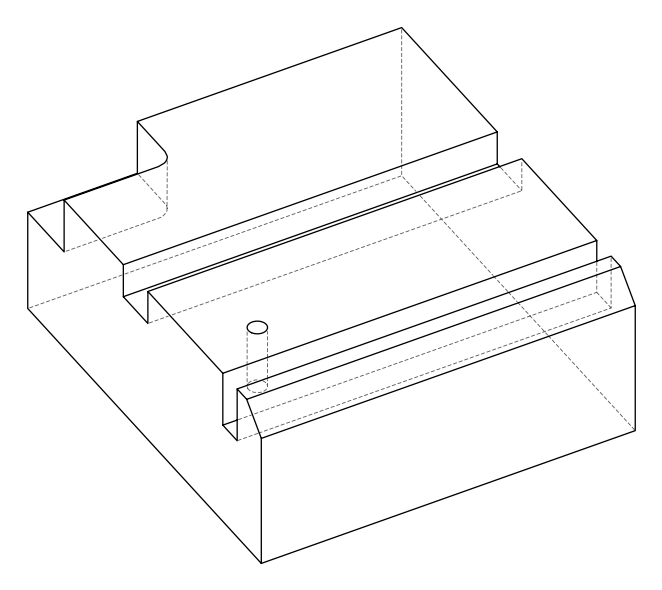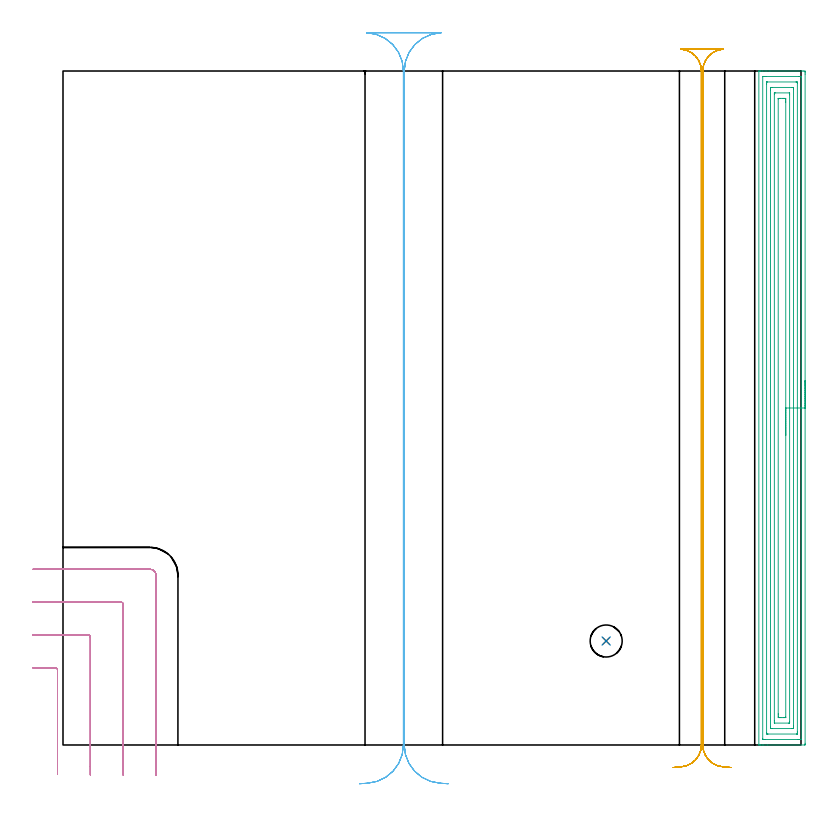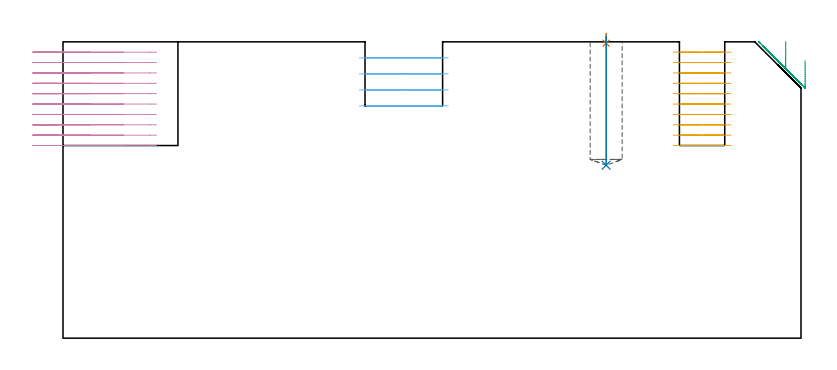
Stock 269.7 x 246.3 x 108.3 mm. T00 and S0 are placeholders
(PLAN: 6 operations, 4 tool changes, 36.4 min)
(1 SPOT_DRILL | STEP1POCKET | NXT0321_9005460120000 | 0.03 min | 0 mm3)
(2 DRILL_BLIND_HOLE_INTO_CENTER | STEP1POCKET | NXT0301_088 | 0.19 min | 4687 mm3)
(3 AREA_MILL | FG_CHAMFER_SURFACE | UGT0205_001 | 12.18 min | 35175 mm3)
(4 MILL_CORNER_NOTCH_RECTANGULAR | CORNER_NOTCH_RECTANGULAR | NXT0201_012 | Follow Part, ap 4, ae 75% | 7.67 min | 114096 mm3)
(5 MILL_RECTANGULAR_SLOT | SLOT_RECTANGULAR | NXT0201_012 | Follow Part, ap 4, ae 75% | 11.39 min | 154051 mm3)
(6 MILL_RECTANGULAR_SLOT_1 | SLOT_RECTANGULAR_1 | UGT0201_006 | Follow Part, ap 7, ae 75% | 4.95 min | 163114 mm3)
(TOOL NXT0321_9005460120000 | NC Spot Drill, 142deg, 12mm, Carbide, Uncoated | D12 PA142 FL30 Z2)
(TOOL NXT0301_088 | Carbide Drill 11.7mm [860.1-1170-035A1-MM 2214] | D11.7 PA140 FL55 Z2)
(TOOL UGT0205_001 | Chamfer Mill 20 x 3 x 45 deg. | D20 FL50 Z2)
(TOOL NXT0201_012 | ENDMILL 16mm [2P460-1600-NA 1630] | D16 FL38 Z6)
(TOOL UGT0201_006 | End Mill 28 mm | D28 FL25 Z2)
(OP 1 SPOT_DRILL)
G17 G21 G94 G90
T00 M6
G54
G17 G0 G90 X198.5 Y38. S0 M3
G43 Z118.3 H0
G94 G81 G98 Z107.796 F250. R111.3
G80
M5
M2
(OP 2 DRILL_BLIND_HOLE_INTO_CENTER)
G17 G21 G94 G90
T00 M6
G54
G17 G0 G90 X198.5 Y38. S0 M3
G43 Z118.3 H1
G94 G81 G98 Z63.2 F250. R110.3
G80
M5
M2
(OP 3 AREA_MILL)
G17 G21 G94 G90
T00 M6
G54
G17 G0 G90 X271.2 Y133.15 S1061 M3
G43 Z118.3 H0
Z101.4
G94 G1 Y133.112 Z100.528 F250.
Y132.998 Z99.663
Y132.809 Z98.812
Y132.547 Z97.98
Y132.213 Z97.174
Y131.81 Z96.4
Y131.341 Z95.664
Y130.81 Z94.972
Y130.221 Z94.329
Y129.578 Z93.74
Y128.886 Z93.208
Y128.15 Z92.74
Y127.376 Z92.337
Y126.57 Z92.003
Y125.738 Z91.741
Y124.886 Z91.552
Y124.022 Z91.438
Y123.15 Z91.4
Y0.631
X271.196 Y0.23 Z91.402
X271.192 Y0.01 Z91.406
X270.969 Y0. Z91.629
X257.444 Z105.151
X256.04 Z106.557
X255.676 Z106.919
X254.947 Z107.652
X254.705 Z107.895
X254.32 Z108.271
X254.303 Y0.008 Z108.288
X254.3 Y0.184 Z108.3
Y246.116
X254.303 Y246.291 Z108.288
X254.319 Y246.293 Z108.272
X254.705 Y246.3 Z107.895
X254.947 Z107.652
X255.676 Z106.919
X256.924 Z105.673
X258.329 Z104.267
X270.085 Z92.513
X270.709 Y246.295 Z91.889
X271.192 Y246.291 Z91.406
X271.195 Y246.16 Z91.403
X271.199 Y245.669 Z91.401
X271.2 Y245.172 Z91.4
Y123.15
X269.786 Z92.814
Y2.099
X269.785 Y2.046 Z92.815
X269.782 Y2.02 Z92.818
X269.78 Y2.014 Z92.82
X269.769 Y2.01 Z92.831
X269.354 Y2.002 Z93.246
X268.94 Y2. Z93.66
X268.471 Z94.129
X256.56 Y2.001 Z106.04
X256.088 Y2.003 Z106.512
X255.838 Y2.01 Z106.762
X255.721 Y2.019 Z106.879
X255.715 Y2.38 Z106.885
Y2.42
Y244.201
X255.716 Y244.254 Z106.884
X255.718 Y244.28 Z106.882
X255.72 Y244.286 Z106.88
X255.731 Y244.29 Z106.869
X256.147 Y244.298 Z106.453
X256.56 Y244.3 Z106.04
X257.029 Z105.571
X268.94 Y244.299 Z93.66
X269.412 Y244.297 Z93.188
X269.662 Y244.29 Z92.938
X269.779 Y244.281 Z92.821
X269.785 Y243.92 Z92.815
Y243.88
X269.786 Y123.15 Z92.814
X268.372 Z94.228
X268.371 Y4.784 Z94.229
X268.369 Y4.208 Z94.231
X268.366 Y4.05 Z94.234
X268.365 Y4.018 Z94.235
X268.33 Y4.01 Z94.27
X268.259 Y4.003 Z94.341
X268.056 Y4.001 Z94.544
X257.649 Z104.951
X257.444 Y4.005 Z105.156
X257.239 Y4.01 Z105.361
X257.135 Y4.026 Z105.465
X257.132 Y4.102 Z105.468
X257.13 Y4.208 Z105.47
X257.129 Y4.527 Z105.471
Y241.516
X257.131 Y242.092 Z105.469
X257.134 Y242.25 Z105.466
X257.135 Y242.282 Z105.465
X257.17 Y242.29 Z105.43
X257.241 Y242.297 Z105.359
X257.444 Y242.299 Z105.156
X267.851 Z94.749
X268.056 Y242.295 Z94.544
X268.261 Y242.29 Z94.339
X268.365 Y242.274 Z94.235
X268.368 Y242.198 Z94.232
X268.37 Y242.092 Z94.23
X268.371 Y241.773 Z94.229
X268.372 Y123.15 Z94.228
X266.957 Z95.643
Y6.891
X266.951 Y6.22 Z95.649
X266.942 Y6.01 Z95.658
X266.728 Y6.004 Z95.872
X266.287 Y6. Z96.313
X259.213 Z103.387
X258.772 Y6.004 Z103.828
X258.559 Y6.01 Z104.041
X258.55 Y6.131 Z104.05
X258.543 Y6.674 Z104.057
Y239.409
X258.549 Y240.08 Z104.051
X258.558 Y240.29 Z104.042
X258.772 Y240.296 Z103.828
X259.213 Y240.3 Z103.387
X266.287 Z96.313
X266.728 Y240.296 Z95.872
X266.941 Y240.29 Z95.659
X266.95 Y240.169 Z95.65
X266.957 Y239.626 Z95.643
Y123.15
X265.543 Z97.057
Y8.396
X265.54 Y8.112 Z97.06
X265.536 Y8.033 Z97.064
X265.533 Y8.008 Z97.067
X265.528 Y8.006 Z97.072
X265.487 Y8.003 Z97.113
X265.403 Y8.001 Z97.197
X265.191 Y8. Z97.409
X260.097 Y8.001 Z102.503
X260.001 Y8.003 Z102.599
X259.974 Y8.006 Z102.626
X259.965 Y8.008 Z102.635
X259.962 Y8.066 Z102.638
X259.959 Y8.254 Z102.641
X259.957 Y8.822 Z102.643
Y237.904
X259.96 Y238.187 Z102.64
X259.964 Y238.267 Z102.636
X259.967 Y238.292 Z102.633
X259.972 Y238.294 Z102.628
X260.013 Y238.297 Z102.587
X260.097 Y238.299 Z102.503
X260.309 Y238.3 Z102.291
X265.403 Y238.299 Z97.197
X265.499 Y238.297 Z97.101
X265.526 Y238.294 Z97.074
X265.535 Y238.292 Z97.065
X265.538 Y238.234 Z97.062
X265.541 Y238.045 Z97.059
X265.543 Y237.762 Z97.057
Y237.62
Y123.15
X264.129 Z98.471
X264.128 Y10.218 Z98.472
X264.127 Y10.093 Z98.473
X264.124 Y10.032 Z98.476
X264.122 Y10.01 Z98.478
X264.093 Y10.005 Z98.507
X263.634 Y10.001 Z98.966
X263.213 Y10. Z99.387
X262.329 Z100.271
X261.866 Y10.001 Z100.734
X261.44 Y10.004 Z101.16
X261.38 Y10.01 Z101.22
X261.377 Y10.068 Z101.223
X261.373 Y10.469 Z101.227
X261.371 Y10.968 Z101.229
Y11.363
X261.372 Y236.082 Z101.228
X261.373 Y236.207 Z101.227
X261.376 Y236.268 Z101.224
X261.378 Y236.29 Z101.222
X261.408 Y236.295 Z101.192
X261.866 Y236.299 Z100.734
X262.287 Y236.3 Z100.313
X263.171 Z99.429
X263.634 Y236.299 Z98.966
X264.06 Y236.296 Z98.54
X264.12 Y236.29 Z98.48
X264.123 Y236.232 Z98.477
X264.127 Y235.831 Z98.473
X264.129 Y235.332 Z98.471
Y234.937
Y123.15
Y122.278 Z98.509
Y121.413 Z98.623
Y120.562 Z98.812
Y119.73 Z99.074
Y118.924 Z99.408
Y118.15 Z99.811
Y117.414 Z100.28
Y116.722 Z100.811
Y116.079 Z101.4
Y115.49 Z102.043
Y114.958 Z102.735
Y114.49 Z103.471
Y114.087 Z104.245
Y113.753 Z105.051
Y113.491 Z105.883
Y113.302 Z106.735
Y113.188 Z107.599
Y113.15 Z108.471
G0 Z118.3
M5
M2
(OP 4 MILL_CORNER_NOTCH_RECTANGULAR)
G17 G21 G94 G90
T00 M6
G54
G17 G0 G90 X-2. Y-10.746 S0 M3
G43 Z118.3 H1
Z104.51
G94 G1 Y-7.746 F250.
Y27.404 F500.
G3 X-2.796 Y28.2 R0.8
G1 X-8.
X-11. F250.
G0 Z118.3
X10. Y-11.
Z104.51
G1 Y-8.
Y39.404 F500.
G3 X9.204 Y40.2 R0.8
G1 X-8.
X-11. F250.
G0 Z118.3
X22. Y-11.
Z104.51
G1 Y-8.
Y51.404 F500.
G3 X21.204 Y52.2 R0.8
G1 X-8.
X-11. F250.
G0 Z118.3
X34. Y-11.
Z104.51
G1 Y-8.
Y62. F500.
G3 X31.8 Y64.2 R2.2
G1 X-8.
X-11. F250.
G0 Z118.3
X-2. Y-10.746
Z100.72
G1 Y-7.746
Y27.404 F500.
G3 X-2.796 Y28.2 R0.8
G1 X-8.
X-11. F250.
G0 Z118.3
X10. Y-11.
Z100.72
G1 Y-8.
Y39.404 F500.
G3 X9.204 Y40.2 R0.8
G1 X-8.
X-11. F250.
G0 Z118.3
X22. Y-11.
Z100.72
G1 Y-8.
Y51.404 F500.
G3 X21.204 Y52.2 R0.8
G1 X-8.
X-11. F250.
G0 Z118.3
X34. Y-11.
Z100.72
G1 Y-8.
Y62. F500.
G3 X31.8 Y64.2 R2.2
G1 X-8.
X-11. F250.
G0 Z118.3
X-2. Y-10.746
Z96.93
G1 Y-7.746
Y27.404 F500.
G3 X-2.796 Y28.2 R0.8
G1 X-8.
X-11. F250.
G0 Z118.3
X10. Y-11.
Z96.93
G1 Y-8.
Y39.404 F500.
G3 X9.204 Y40.2 R0.8
G1 X-8.
X-11. F250.
G0 Z118.3
X22. Y-11.
Z96.93
G1 Y-8.
Y51.403 F500.
G3 X21.203 Y52.2 R0.8
G1 X-8.
X-11. F250.
G0 Z118.3
X34. Y-11.
Z96.93
G1 Y-8.
Y62. F500.
G3 X31.8 Y64.2 R2.2
G1 X-8.
X-11. F250.
G0 Z118.3
X-2. Y-10.746
Z93.14
G1 Y-7.746
Y27.404 F500.
G3 X-2.796 Y28.2 R0.8
G1 X-8.
X-11. F250.
G0 Z118.3
X10. Y-11.
Z93.14
G1 Y-8.
Y39.404 F500.
G3 X9.204 Y40.2 R0.8
G1 X-8.
X-11. F250.
G0 Z118.3
X22. Y-11.
Z93.14
G1 Y-8.
Y51.404 F500.
G3 X21.204 Y52.2 R0.8
G1 X-8.
X-11. F250.
G0 Z118.3
X34. Y-11.
Z93.14
G1 Y-8.
Y62. F500.
G3 X31.8 Y64.2 R2.2
G1 X-8.
X-11. F250.
G0 Z118.3
X-2. Y-10.746
Z89.35
G1 Y-7.746
Y27.404 F500.
G3 X-2.796 Y28.2 R0.8
G1 X-8.
X-11. F250.
G0 Z118.3
X10. Y-11.
Z89.35
G1 Y-8.
Y39.404 F500.
G3 X9.204 Y40.2 R0.8
G1 X-8.
X-11. F250.
G0 Z118.3
X22. Y-11.
Z89.35
G1 Y-8.
Y51.404 F500.
G3 X21.204 Y52.2 R0.8
G1 X-8.
X-11. F250.
G0 Z118.3
X34. Y-11.
Z89.35
G1 Y-8.
Y62. F500.
G3 X31.8 Y64.2 R2.2
G1 X-8.
X-11. F250.
G0 Z118.3
X-2. Y-10.746
Z85.56
G1 Y-7.746
Y27.404 F500.
G3 X-2.796 Y28.2 R0.8
G1 X-8.
X-11. F250.
G0 Z118.3
X10. Y-11.
Z85.56
G1 Y-8.
Y39.404 F500.
G3 X9.204 Y40.2 R0.8
G1 X-8.
X-11. F250.
G0 Z118.3
X22. Y-11.
Z85.56
G1 Y-8.
Y51.404 F500.
G3 X21.204 Y52.2 R0.8
G1 X-8.
X-11. F250.
G0 Z118.3
X34. Y-11.
Z85.56
G1 Y-8.
Y62. F500.
G3 X31.8 Y64.2 R2.2
G1 X-8.
X-11. F250.
G0 Z118.3
X-2. Y-10.746
Z81.77
G1 Y-7.746
Y27.404 F500.
G3 X-2.796 Y28.2 R0.8
G1 X-8.
X-11. F250.
G0 Z118.3
X10. Y-11.
Z81.77
G1 Y-8.
Y39.404 F500.
G3 X9.204 Y40.2 R0.8
G1 X-8.
X-11. F250.
G0 Z118.3
X22. Y-11.
Z81.77
G1 Y-8.
Y51.404 F500.
G3 X21.204 Y52.2 R0.8
G1 X-8.
X-11. F250.
G0 Z118.3
X34. Y-11.
Z81.77
G1 Y-8.
Y62. F500.
G3 X31.8 Y64.2 R2.2
G1 X-8.
X-11. F250.
G0 Z118.3
X-2. Y-10.746
Z77.98
G1 Y-7.746
Y27.404 F500.
G3 X-2.796 Y28.2 R0.8
G1 X-8.
X-11. F250.
G0 Z118.3
X10. Y-11.
Z77.98
G1 Y-8.
Y39.404 F500.
G3 X9.204 Y40.2 R0.8
G1 X-8.
X-11. F250.
G0 Z118.3
X22. Y-11.
Z77.98
G1 Y-8.
Y51.404 F500.
G3 X21.204 Y52.2 R0.8
G1 X-8.
X-11. F250.
G0 Z118.3
X34. Y-11.
Z77.98
G1 Y-8.
Y62. F500.
G3 X31.8 Y64.2 R2.2
G1 X-8.
X-11. F250.
G0 Z118.3
X-2. Y-10.746
Z74.19
G1 Y-7.746
Y27.404 F500.
G3 X-2.796 Y28.2 R0.8
G1 X-8.
X-11. F250.
G0 Z118.3
X10. Y-11.
Z74.19
G1 Y-8.
Y39.404 F500.
G3 X9.204 Y40.2 R0.8
G1 X-8.
X-11. F250.
G0 Z118.3
X22. Y-11.
Z74.19
G1 Y-8.
Y51.404 F500.
G3 X21.204 Y52.2 R0.8
G1 X-8.
X-11. F250.
G0 Z118.3
X34. Y-11.
Z74.19
G1 Y-8.
Y62. F500.
G3 X31.8 Y64.2 R2.2
G1 X-8.
X-11. F250.
G0 Z118.3
X-2. Y-10.746
Z70.4
G1 Y-7.746
Y27.404 F500.
G3 X-2.796 Y28.2 R0.8
G1 X-8.
X-11. F250.
G0 Z118.3
X10. Y-11.
Z70.4
G1 Y-8.
Y39.404 F500.
G3 X9.204 Y40.2 R0.8
G1 X-8.
X-11. F250.
G0 Z118.3
X22. Y-11.
Z70.4
G1 Y-8.
Y51.404 F500.
G3 X21.204 Y52.2 R0.8
G1 X-8.
X-11. F250.
G0 Z118.3
X34. Y-11.
Z70.4
G1 Y-8.
Y62. F500.
G3 X31.8 Y64.2 R2.2
G1 X-8.
X-11. F250.
G0 Z118.3
M5
M2
(OP 5 MILL_RECTANGULAR_SLOT)
G17 G21 G94 G90
T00 M6
G54
G17 G0 G90 X244.097 Y-8.23 S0 M3
G43 Z118.3 H1
Z104.51
G94 G1 X241.108 Y-7.97 F250.
G2 X233.8 Y0. R8. F500.
G1 Y246.3
G2 X241.4 Y254.29 R8.
G1 Y254.3
X225.7
Y254.29
G2 X233.3 Y246.3 R8.
G1 Y0.
G2 X225.992 Y-7.97 R8.
G1 X223.003 Y-8.23 F250.
G0 X244.097 Z100.72
G1 X241.108 Y-7.97
G2 X233.8 Y0. R8. F500.
G1 Y246.3
G2 X241.4 Y254.29 R8.
G1 Y254.3
X225.7
Y254.29
G2 X233.3 Y246.3 R8.
G1 Y0.
G2 X225.992 Y-7.97 R8.
G1 X223.003 Y-8.23 F250.
G0 X244.097 Z96.93
G1 X241.108 Y-7.97
G2 X233.8 Y0. R8. F500.
G1 Y246.3
G2 X241.4 Y254.29 R8.
G1 Y254.3
X225.7
Y254.29
G2 X233.3 Y246.3 R8.
G1 Y0.
G2 X225.992 Y-7.97 R8.
G1 X223.003 Y-8.23 F250.
G0 X244.097 Z93.14
G1 X241.108 Y-7.97
G2 X233.8 Y0. R8. F500.
G1 Y246.3
G2 X241.4 Y254.29 R8.
G1 Y254.3
X225.7
Y254.29
G2 X233.3 Y246.3 R8.
G1 Y0.
G2 X225.992 Y-7.97 R8.
G1 X223.003 Y-8.23 F250.
G0 X244.097 Z89.35
G1 X241.108 Y-7.97
G2 X233.8 Y0. R8. F500.
G1 Y246.3
G2 X241.4 Y254.29 R8.
G1 Y254.3
X225.7
Y254.29
G2 X233.3 Y246.3 R8.
G1 Y0.
G2 X225.992 Y-7.97 R8.
G1 X223.003 Y-8.23 F250.
G0 X244.097 Z85.56
G1 X241.108 Y-7.97
G2 X233.8 Y0. R8. F500.
G1 Y246.3
G2 X241.4 Y254.29 R8.
G1 Y254.3
X225.7
Y254.29
G2 X233.3 Y246.3 R8.
G1 Y0.
G2 X225.992 Y-7.97 R8.
G1 X223.003 Y-8.23 F250.
G0 X244.097 Z81.77
G1 X241.108 Y-7.97
G2 X233.8 Y0. R8. F500.
G1 Y246.3
G2 X241.4 Y254.29 R8.
G1 Y254.3
X225.7
Y254.29
G2 X233.3 Y246.3 R8.
G1 Y0.
G2 X225.992 Y-7.97 R8.
G1 X223.003 Y-8.23 F250.
G0 X244.097 Z77.98
G1 X241.108 Y-7.97
G2 X233.8 Y0. R8. F500.
G1 Y246.3
G2 X241.4 Y254.29 R8.
G1 Y254.3
X225.7
Y254.29
G2 X233.3 Y246.3 R8.
G1 Y0.
G2 X225.992 Y-7.97 R8.
G1 X223.003 Y-8.23 F250.
G0 X244.097 Z74.19
G1 X241.108 Y-7.97
G2 X233.8 Y0. R8. F500.
G1 Y246.3
G2 X241.4 Y254.29 R8.
G1 Y254.3
X225.7
Y254.29
G2 X233.3 Y246.3 R8.
G1 Y0.
G2 X225.992 Y-7.97 R8.
G1 X223.003 Y-8.23 F250.
G0 X244.097 Z70.4
G1 X241.108 Y-7.97
G2 X233.8 Y0. R8. F500.
G1 Y246.3
G2 X241.4 Y254.29 R8.
G1 Y254.3
X225.7
Y254.29
G2 X233.3 Y246.3 R8.
G1 Y0.
G2 X225.992 Y-7.97 R8.
G1 X223.003 Y-8.23 F250.
G0 Z118.3
M5
M2
(OP 6 MILL_RECTANGULAR_SLOT_1)
G17 G21 G94 G90
T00 M6
G54
G17 G0 G90 X140.778 Y-14.166 S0 M3
G43 Z118.3 H0
Z102.45
G94 G1 X137.784 Y-13.97 F250.
G2 X124.7 Y0. R14. F500.
G1 Y246.3
G2 X138.171 Y260.29 R14.
G1 X110.929
G2 X124.4 Y246.3 R14.
G1 Y0.
G2 X111.316 Y-13.97 R14.
G1 X108.322 Y-14.166 F250.
G0 X140.778 Z96.6
G1 X137.784 Y-13.97
G2 X124.7 Y0. R14. F500.
G1 Y246.3
G2 X138.171 Y260.29 R14.
G1 Y260.3
X110.929
Y260.29
G2 X124.4 Y246.3 R14.
G1 Y0.
G2 X111.316 Y-13.97 R14.
G1 X108.322 Y-14.166 F250.
G0 X140.778 Z90.75
G1 X137.784 Y-13.97
G2 X124.7 Y0. R14. F500.
G1 Y246.3
G2 X138.171 Y260.29 R14.
G1 Y260.3
X110.929
Y260.29
G2 X124.4 Y246.3 R14.
G1 Y0.
G2 X111.316 Y-13.97 R14.
G1 X108.322 Y-14.166 F250.
G0 X140.778 Z84.9
G1 X137.784 Y-13.97
G2 X124.7 Y0. R14. F500.
G1 Y246.3
G2 X138.171 Y260.29 R14.
G1 Y260.3
X110.929
Y260.29
G2 X124.4 Y246.3 R14.
G1 Y0.
G2 X111.316 Y-13.97 R14.
G1 X108.322 Y-14.166 F250.
G0 Z118.3
M5
M2
